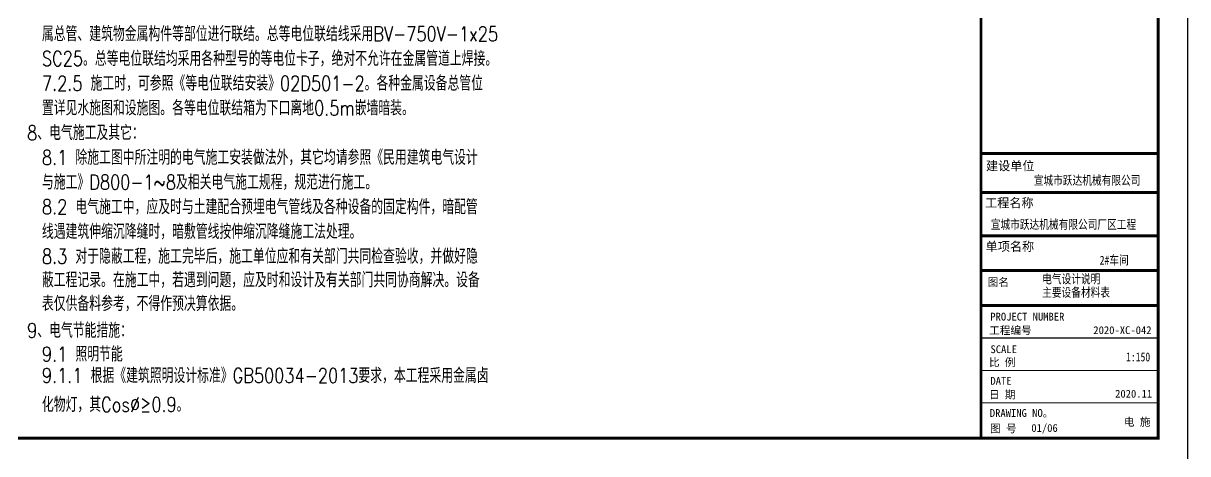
# Model space of a CAD drawing. Extents: x 1680110 to 2699828, y 269661 to 891349.
# Drawn here: x 2381460 to 2420818, y 730741 to 745279 of the extents above; entities that cross this region are included whole.
import ezdxf

# ---------------------------------------------------------------- set-up
doc = ezdxf.new("R2010")
doc.units = 0
doc.header["$LTSCALE"] = 1000
doc.header["$MEASUREMENT"] = 0
for name, color, linetype in [('E_SM', 7, 'Continuous'), ('PUB_TITLE', 4, 'Continuous'), ('TEXT', 7, 'Continuous'), ('图框', 4, 'Continuous')]:
    doc.layers.add(name, color=color, linetype=linetype)
doc.styles.add('-黑体', font='simhei.ttf', dxfattribs={"width": 0.8})
doc.styles.add('E_SM', font='SIMPLEX', dxfattribs={"width": 0.8, "height": 3.5, "bigfont": 'HZTXT'})
doc.styles.add('宋体', font='')
doc.styles.add('黑体', font='simhei.ttf')
doc.styles.get('宋体').set_extended_font_data('NSimSun')

# ---------------------------------------------------------------- blocks, each defined once
blk = doc.blocks.new('A$C31D40216')
at = {"layer": '图框', "color": 4}
for points, const_width in [([(74, 60000), (74, 0)], 148), ([(74, 14429), (9055, 14429)], 149), ([(74, 12453), (9058, 12453)], 149), ([(74, 10252), (9088, 10252)], 149), ([(74, 8496), (9088, 8496)], 149), ([(74, 6719), (9088, 6719)], 149), ([(74, 5071), (9088, 5071)], 60.5), ([(74, 3426), (9088, 3426)], 60.5), ([(74, 1793), (9088, 1793)], 60.5)]:
    blk.add_lwpolyline(points, dxfattribs=dict(at, const_width=const_width))
at = {"layer": 'TEXT', "color": 3, "style": '-黑体', "width": 0.8}
for s, height, p in [('宣城市跃达机械有限公司', 450.22, (2752, 12837)), ('宣城市跃达机械有限公司厂区工程', 450.22, (571, 10603)), ('2#车间', 450.2, (6092, 8794)), ('1:150', 450.2, (7429, 3890))]:
    blk.add_text(s, height=height, dxfattribs=at).set_placement(p)
at = {"layer": '图框', "color": 4}
for s, height, style, p in [('建设单位', 450, '黑体', (331, 13570)), ('工程名称', 450, '黑体', (282, 11692)), ('单项名称', 450, '黑体', (312, 9482)), ('图名', 394.4, '黑体', (415, 7709)), ('工程编号', 394.4, '黑体', (493, 5262)), ('2020-XC-042', 394.42, '宋体', (5770, 5275)), ('SCALE', 394.4, '黑体', (555, 4308)), ('比 例', 394.4, '黑体', (479, 3644)), ('DATE', 394.4, '黑体', (553, 2706)), ('日 期', 394.4, '黑体', (479, 2011)), ('2020.11', 394.4, '宋体', (6874, 2053)), ('DRAWING NO。', 394.42, '黑体', (522, 1078)), ('图 号', 394.4, '黑体', (535, 291))]:
    blk.add_text(s, height=height, dxfattribs=dict(at, style=style)).set_placement(p)
at = {"layer": '图框', "color": 0, "style": '黑体'}
blk.add_text('PROJECT NUMBER', height=394.42, dxfattribs=at).set_placement((546, 5959))
at = {"layer": '图框', "color": 3, "style": '宋体'}
blk.add_text('电 施', height=394.4, dxfattribs=at).set_placement((7323, 625))

msp = doc.modelspace()

# ---------------------------------------------------------------- linework, layer by layer
at = {"layer": 'PUB_TITLE'}
msp.add_lwpolyline([(2361418.2, 730265.8), (2420818.2, 730265.8), (2420818.2, 772265.8), (2361418.2, 772265.8)], close=True, dxfattribs=at)
at = {"layer": 'PUB_TITLE', "const_width": 100}
msp.add_lwpolyline([(2363918.2, 731265.8), (2419818.2, 731265.8), (2419818.2, 771265.8), (2363918.2, 771265.8)], close=True, dxfattribs=at)

# ---------------------------------------------------------------- block references
at = {"xscale": 0.6666666666666666, "yscale": 0.6666666666666666, "zscale": 0.6666666666666666}
msp.add_blockref('A$C31D40216', (2413781.5, 731265.8), dxfattribs=at)

# ---------------------------------------------------------------- texts
at = {"layer": 'E_SM', "style": 'E_SM', "width": 0.8}
for s, p in [('属总管、建筑物金属构件等部位进行联结。总等电位联结线采用BV-750V-1x25', (2382090.4, 744671.1, 202.1)), ('SC25。总等电位联结均采用各种型号的等电位卡子，绝对不允许在金属管道上焊接。', (2382090.4, 743836.4, 202.1)), ('7.2.5 施工时，可参照《等电位联结安装》02D501-2。各种金属设备总管位', (2382090.4, 743001.6, 202.1)), ('置详见水施图和设施图。各等电位联结箱为下口离地0.5m嵌墙暗装。', (2382090.4, 742166.9, 202.1)), ('8、电气施工及其它：', (2381590.4, 741332.2, 202.1)), ('8.1 除施工图中所注明的电气施工安装做法外，其它均请参照《民用建筑电气设计', (2382090.4, 740497.5, 202.1)), ('与施工》D800-1~8及相关电气施工规程，规范进行施工。', (2382090.4, 739662.7, 202.1)), ('8.2 电气施工中，应及时与土建配合预埋电气管线及各种设备的固定构件，暗配管', (2382090.4, 738828, 202.1)), ('线遇建筑伸缩沉降缝时，暗敷管线按伸缩沉降缝施工法处理。', (2382090.4, 737993.3, 202.1)), ('8.3 对于隐蔽工程，施工完毕后，施工单位应和有关部门共同检查验收，并做好隐', (2382090.4, 737158.6, 202.1)), ('蔽工程记录。在施工中，若遇到问题，应及时和设计及有关部门共同协商解决。设备', (2382090.4, 736358.6, 202.1)), ('表仅供备料参考，不得作预决算依据。', (2382090.4, 735558.6, 202.1)), ('9、电气节能措施：', (2381590.4, 734654.4, 202.1)), ('9.1 照明节能', (2382090.4, 733854.4, 202.1)), ('9.1.1 根据《建筑照明设计标准》GB50034-2013要求，本工程采用金属卤', (2382090.4, 733129.2, 202.1)), ('化物灯，其Cos%%c≥0.9。', (2382090.4, 732150.3, 202.1))]:
    msp.add_text(s, height=500, dxfattribs=at).set_placement(p)
at = {"layer": 'TEXT', "color": 3, "style": '-黑体', "width": 0.8}
for s, p in [('电气设计说明', (2415899.1, 736492.9)), ('主要设备材料表', (2415899.1, 736039.2))]:
    msp.add_text(s, height=300.15, dxfattribs=at).set_placement(p)
at = {"layer": '图框', "color": 3, "style": '宋体'}
msp.add_text('01/06', height=262.94, dxfattribs=at).set_placement((2415531.4, 731478.1))

doc.saveas('drawing.dxf')
